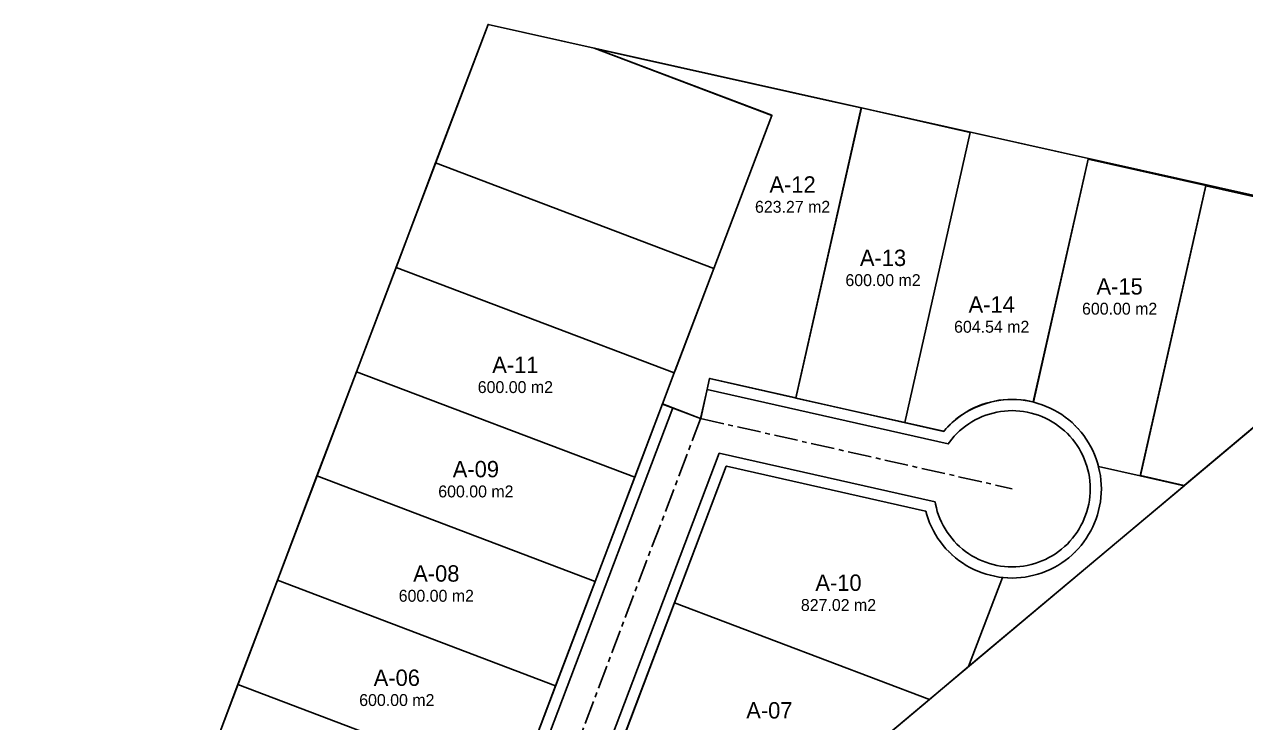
# Model space of a CAD drawing. Header units: metres. Extents: x 357879 to 358234, y 2285120 to 2285465.
# Drawn here: x 357879.3 to 358043.5, y 2285195.2 to 2285289.1 of the extents above; entities that cross this region are included whole.
import ezdxf
from ezdxf.enums import TextEntityAlignment as Align

# ---------------------------------------------------------------- set-up
doc = ezdxf.new("R2010")
doc.units = ezdxf.units.M
doc.linetypes.add('CENTER', pattern=[5.08, 3.175, -0.635, 0.635, -0.635])
for name, color, linetype in [('AREA-VERDE', 3, 'Continuous'), ('LOT-LOTES', 2, 'Continuous'), ('LOT-LOTES-IRREG', 30, 'Continuous'), ('LOT-TEXTO', 7, 'Continuous'), ('POLIGONO', 5, 'Continuous'), ('VIAL-ARROYO', 8, 'Continuous'), ('VIAL-BANQUETA', 9, 'Continuous'), ('VIAL-EJE', 1, 'Continuous')]:
    doc.layers.add(name, color=color, linetype=linetype)

msp = doc.modelspace()

# ---------------------------------------------------------------- linework, layer by layer
at = {"layer": 'AREA-VERDE'}
for points in [[(357941.62, 2285289.06), (357941.62, 2285289.07), (357941.62, 2285289.07), (357941.62, 2285289.07), (357941.62, 2285289.07), (357941.62, 2285289.07), (357941.62, 2285289.07), (357941.62, 2285289.07), (357941.62, 2285289.07), (357941.62, 2285289.07), (357941.62, 2285289.07), (357941.62, 2285289.07), (357941.63, 2285289.07), (357941.63, 2285289.07), (357941.63, 2285289.07), (357941.63, 2285289.07), (357955.89, 2285285.88), (357979.76, 2285276.84), (357971.96, 2285256.27), (357934.56, 2285270.44), (357941.62, 2285289.06)], [(357934.56, 2285270.44), (357971.96, 2285256.27), (357966.64, 2285242.24), (357929.24, 2285256.41), (357934.56, 2285270.44)], [(358006.22, 2285202.73), (358006.22, 2285202.73), (358006.22, 2285202.73), (358006.22, 2285202.73), (358006.22, 2285202.73), (358006.22, 2285202.73), (358006.22, 2285202.73), (358006.22, 2285202.73), (358006.22, 2285202.73), (358006.22, 2285202.73), (358006.22, 2285202.73), (358006.21, 2285202.73), (358006.21, 2285202.73), (358006.21, 2285202.73), (358006.21, 2285202.73), (358006.21, 2285202.73), (358006.21, 2285202.73), (358006.21, 2285202.73), (358006.21, 2285202.73), (358006.21, 2285202.73), (358006.21, 2285202.73), (358006.21, 2285202.73), (358006.21, 2285202.73), (358006.21, 2285202.74), (358006.21, 2285202.74), (358006.21, 2285202.74), (358006.21, 2285202.74), (358006.21, 2285202.74), (358006.21, 2285202.74), (358010.75, 2285214.71), (358010.75, 2285214.71), (358010.75, 2285214.71), (358010.75, 2285214.71), (358010.75, 2285214.71), (358010.75, 2285214.71), (358010.75, 2285214.71), (358010.75, 2285214.71), (358010.75, 2285214.71), (358010.75, 2285214.71), (358010.75, 2285214.71), (358010.75, 2285214.71), (358010.75, 2285214.71), (358010.75, 2285214.71), (358010.75, 2285214.71), (358010.75, 2285214.71), (358010.75, 2285214.71), (358010.75, 2285214.71), (358010.88, 2285214.7), (358010.88, 2285214.7), (358010.88, 2285214.7), (358010.88, 2285214.7), (358010.88, 2285214.7), (358010.88, 2285214.7), (358010.88, 2285214.7), (358010.88, 2285214.7), (358011.47, 2285214.65), (358011.47, 2285214.65), (358011.47, 2285214.65), (358011.47, 2285214.65), (358011.47, 2285214.65), (358011.47, 2285214.65), (358011.47, 2285214.65), (358011.47, 2285214.65), (358012.06, 2285214.64), (358012.06, 2285214.64), (358012.06, 2285214.64), (358012.06, 2285214.64), (358012.06, 2285214.64), (358012.06, 2285214.64), (358012.06, 2285214.64), (358012.06, 2285214.64), (358012.65, 2285214.65), (358012.65, 2285214.65), (358012.65, 2285214.65), (358012.65, 2285214.65), (358012.65, 2285214.65), (358012.65, 2285214.65), (358012.65, 2285214.65), (358012.65, 2285214.65), (358013.24, 2285214.7), (358013.24, 2285214.7), (358013.24, 2285214.7), (358013.24, 2285214.7), (358013.24, 2285214.7), (358013.24, 2285214.7), (358013.24, 2285214.7), (358013.24, 2285214.7), (358013.82, 2285214.77), (358013.82, 2285214.77), (358013.82, 2285214.77), (358013.82, 2285214.77), (358013.82, 2285214.77), (358013.82, 2285214.77), (358013.82, 2285214.77), (358013.82, 2285214.77), (358014.4, 2285214.87), (358014.4, 2285214.87), (358014.4, 2285214.87), (358014.4, 2285214.87), (358014.4, 2285214.87), (358014.4, 2285214.87), (358014.4, 2285214.87), (358014.4, 2285214.87), (358014.98, 2285215), (358014.98, 2285215), (358014.98, 2285215), (358014.98, 2285215), (358014.98, 2285215), (358014.98, 2285215), (358014.98, 2285215), (358014.98, 2285215), (358015.54, 2285215.15), (358015.54, 2285215.15), (358015.54, 2285215.15), (358015.54, 2285215.15), (358015.54, 2285215.15), (358015.54, 2285215.15), (358015.54, 2285215.15), (358015.54, 2285215.15), (358016.1, 2285215.34), (358016.1, 2285215.34), (358016.1, 2285215.34), (358016.1, 2285215.34), (358016.1, 2285215.34), (358016.1, 2285215.34), (358016.1, 2285215.34), (358016.1, 2285215.34), (358016.65, 2285215.55), (358016.65, 2285215.55), (358016.65, 2285215.55), (358016.65, 2285215.55), (358016.65, 2285215.55), (358016.65, 2285215.55), (358016.65, 2285215.55), (358016.65, 2285215.55), (358017.19, 2285215.79), (358017.19, 2285215.79), (358017.19, 2285215.79), (358017.19, 2285215.79), (358017.19, 2285215.79), (358017.19, 2285215.79), (358017.19, 2285215.79), (358017.19, 2285215.79), (358017.72, 2285216.05), (358017.72, 2285216.05), (358017.72, 2285216.05), (358017.72, 2285216.05), (358017.72, 2285216.05), (358017.72, 2285216.05), (358017.72, 2285216.05), (358017.72, 2285216.05), (358018.23, 2285216.34), (358018.23, 2285216.34), (358018.23, 2285216.34), (358018.23, 2285216.34), (358018.23, 2285216.34), (358018.23, 2285216.34), (358018.23, 2285216.34), (358018.23, 2285216.34), (358018.73, 2285216.66), (358018.73, 2285216.66), (358018.73, 2285216.66), (358018.73, 2285216.66), (358018.73, 2285216.66), (358018.73, 2285216.66), (358018.73, 2285216.66), (358018.73, 2285216.66), (358019.21, 2285217), (358019.21, 2285217), (358019.21, 2285217), (358019.21, 2285217), (358019.21, 2285217), (358019.21, 2285217), (358019.21, 2285217), (358019.21, 2285217), (358019.67, 2285217.36), (358019.67, 2285217.36), (358019.67, 2285217.36), (358019.67, 2285217.36), (358019.67, 2285217.36), (358019.67, 2285217.36), (358019.67, 2285217.36), (358019.67, 2285217.36), (358020.12, 2285217.75), (358020.12, 2285217.75), (358020.12, 2285217.75), (358020.12, 2285217.75), (358020.12, 2285217.75), (358020.12, 2285217.75), (358020.12, 2285217.75), (358020.12, 2285217.75), (358020.55, 2285218.15), (358020.55, 2285218.15), (358020.55, 2285218.15), (358020.55, 2285218.15), (358020.55, 2285218.15), (358020.55, 2285218.15), (358020.55, 2285218.15), (358020.55, 2285218.15), (358020.95, 2285218.58), (358020.95, 2285218.58), (358020.95, 2285218.58), (358020.95, 2285218.58), (358020.95, 2285218.58), (358020.95, 2285218.58), (358020.95, 2285218.58), (358020.95, 2285218.58), (358021.34, 2285219.02), (358021.34, 2285219.02), (358021.34, 2285219.02), (358021.34, 2285219.02), (358021.34, 2285219.02), (358021.34, 2285219.02), (358021.34, 2285219.02), (358021.34, 2285219.02), (358021.7, 2285219.49), (358021.7, 2285219.49), (358021.7, 2285219.49), (358021.7, 2285219.49), (358021.7, 2285219.49), (358021.7, 2285219.49), (358021.7, 2285219.49), (358021.7, 2285219.49), (358022.04, 2285219.97), (358022.04, 2285219.97), (358022.04, 2285219.97), (358022.04, 2285219.97), (358022.04, 2285219.97), (358022.04, 2285219.97), (358022.04, 2285219.97), (358022.04, 2285219.97), (358022.35, 2285220.47), (358022.35, 2285220.47), (358022.35, 2285220.47), (358022.35, 2285220.47), (358022.35, 2285220.47), (358022.35, 2285220.47), (358022.35, 2285220.47), (358022.35, 2285220.47), (358022.64, 2285220.98), (358022.64, 2285220.98), (358022.64, 2285220.98), (358022.64, 2285220.98), (358022.64, 2285220.98), (358022.64, 2285220.98), (358022.64, 2285220.98), (358022.64, 2285220.98), (358022.91, 2285221.51), (358022.91, 2285221.51), (358022.91, 2285221.51), (358022.91, 2285221.51), (358022.91, 2285221.51), (358022.91, 2285221.51), (358022.91, 2285221.51), (358022.91, 2285221.51), (358023.15, 2285222.04), (358023.15, 2285222.04), (358023.15, 2285222.04), (358023.15, 2285222.04), (358023.15, 2285222.04), (358023.15, 2285222.04), (358023.15, 2285222.04), (358023.15, 2285222.04), (358023.36, 2285222.59), (358023.36, 2285222.59), (358023.36, 2285222.59), (358023.36, 2285222.59), (358023.36, 2285222.59), (358023.36, 2285222.59), (358023.36, 2285222.59), (358023.36, 2285222.59), (358023.54, 2285223.15), (358023.54, 2285223.15), (358023.54, 2285223.15), (358023.54, 2285223.15), (358023.54, 2285223.15), (358023.54, 2285223.15), (358023.54, 2285223.15), (358023.54, 2285223.15), (358023.7, 2285223.72), (358023.7, 2285223.72), (358023.7, 2285223.72), (358023.7, 2285223.72), (358023.7, 2285223.72), (358023.7, 2285223.72), (358023.7, 2285223.72), (358023.7, 2285223.72), (358023.83, 2285224.3), (358023.83, 2285224.3), (358023.83, 2285224.3), (358023.83, 2285224.3), (358023.83, 2285224.3), (358023.83, 2285224.3), (358023.83, 2285224.3), (358023.83, 2285224.3), (358023.93, 2285224.88), (358023.93, 2285224.88), (358023.93, 2285224.88), (358023.93, 2285224.88), (358023.93, 2285224.88), (358023.93, 2285224.88), (358023.93, 2285224.88), (358023.93, 2285224.88), (358024, 2285225.46), (358024, 2285225.46), (358024, 2285225.46), (358024, 2285225.46), (358024, 2285225.46), (358024, 2285225.46), (358024, 2285225.46), (358024, 2285225.46), (358024.05, 2285226.05), (358024.05, 2285226.05), (358024.05, 2285226.05), (358024.05, 2285226.05), (358024.05, 2285226.05), (358024.05, 2285226.05), (358024.05, 2285226.05), (358024.05, 2285226.05), (358024.06, 2285226.64), (358024.06, 2285226.64), (358024.06, 2285226.64), (358024.06, 2285226.64), (358024.06, 2285226.64), (358024.06, 2285226.64), (358024.06, 2285226.64), (358024.06, 2285226.64), (358024.05, 2285227.23), (358024.05, 2285227.23), (358024.05, 2285227.23), (358024.05, 2285227.23), (358024.05, 2285227.23), (358024.05, 2285227.23), (358024.05, 2285227.23), (358024.05, 2285227.23), (358024, 2285227.81), (358024, 2285227.81), (358024, 2285227.81), (358024, 2285227.81), (358024, 2285227.81), (358024, 2285227.81), (358024, 2285227.81), (358024, 2285227.81), (358023.93, 2285228.4), (358023.93, 2285228.4), (358023.93, 2285228.4), (358023.93, 2285228.4), (358023.93, 2285228.4), (358023.93, 2285228.4), (358023.93, 2285228.4), (358023.93, 2285228.4), (358023.83, 2285228.98), (358023.83, 2285228.98), (358023.83, 2285228.98), (358023.83, 2285228.98), (358023.83, 2285228.98), (358023.83, 2285228.98), (358023.83, 2285228.98), (358023.83, 2285228.98), (358023.7, 2285229.55), (358023.7, 2285229.55), (358023.7, 2285229.55), (358023.7, 2285229.55), (358023.7, 2285229.55), (358023.7, 2285229.55), (358023.7, 2285229.55), (358023.7, 2285229.55), (358023.68, 2285229.65), (358023.68, 2285229.65), (358023.68, 2285229.65), (358023.68, 2285229.65), (358023.68, 2285229.65), (358023.68, 2285229.65), (358023.68, 2285229.65), (358023.68, 2285229.65), (358023.68, 2285229.65), (358023.68, 2285229.65), (358023.68, 2285229.65), (358023.68, 2285229.65), (358023.68, 2285229.65), (358023.68, 2285229.65), (358023.68, 2285229.65), (358023.68, 2285229.65), (358023.68, 2285229.65), (358023.68, 2285229.65), (358023.68, 2285229.65), (358023.68, 2285229.65), (358023.68, 2285229.65), (358023.68, 2285229.65), (358029.3, 2285228.39), (358035.2, 2285227.05), (358035.2, 2285227.05), (358035.2, 2285227.05), (358035.2, 2285227.05), (358035.2, 2285227.05), (358035.2, 2285227.05), (358035.2, 2285227.05), (358035.2, 2285227.05), (358035.2, 2285227.05), (358035.2, 2285227.05), (358035.2, 2285227.05), (358035.2, 2285227.05), (358035.2, 2285227.05), (358035.2, 2285227.05), (358035.2, 2285227.05), (358035.2, 2285227.05), (358035.2, 2285227.05), (358035.2, 2285227.05), (358035.2, 2285227.05), (358035.2, 2285227.05), (358035.2, 2285227.05), (358035.2, 2285227.05), (358035.2, 2285227.05), (358035.2, 2285227.05), (358006.22, 2285202.73), (358006.22, 2285202.73), (358006.22, 2285202.73)]]:
    msp.add_lwpolyline(points, close=True, dxfattribs=at)
msp.add_lwpolyline([(358059.23, 2285247.24), (358035.2, 2285227.07), (358029.32, 2285228.4), (358038.12, 2285267.38), (358061.26, 2285262.16)], dxfattribs=at)
at = {"layer": 'LOT-LOTES'}
for points in [[(358006.43, 2285274.55), (357997.62, 2285235.53), (357982.99, 2285238.84), (357991.8, 2285277.86), (358006.43, 2285274.55)], [(357929.24, 2285256.41), (357966.64, 2285242.24), (357965.05, 2285238.04), (357965.05, 2285238.04), (357961.33, 2285228.21), (357923.93, 2285242.38), (357929.24, 2285256.41)], [(357923.93, 2285242.38), (357961.33, 2285228.21), (357956.01, 2285214.18), (357918.61, 2285228.36), (357923.93, 2285242.38)], [(357918.61, 2285228.36), (357956.01, 2285214.18), (357955.34, 2285212.41), (357950.69, 2285200.15), (357913.29, 2285214.33), (357918.61, 2285228.36)], [(357913.29, 2285214.33), (357950.69, 2285200.15), (357945.38, 2285186.13), (357907.98, 2285200.3), (357913.29, 2285214.33)], [(357907.98, 2285200.3), (357945.38, 2285186.13), (357940.06, 2285172.1), (357902.66, 2285186.27), (357907.98, 2285200.3)]]:
    msp.add_lwpolyline(points, close=True, dxfattribs=at)
at = {"layer": 'LOT-LOTES-IRREG'}
for points in [[(357956.16, 2285285.8), (357987.05, 2285278.91), (357991.77, 2285277.84), (357982.98, 2285238.86), (357971.43, 2285241.47), (357971.43, 2285241.47), (357971.42, 2285241.47), (357971.42, 2285241.47), (357971.42, 2285241.47), (357971.42, 2285241.47), (357971.42, 2285241.47), (357971.41, 2285241.47), (357971.41, 2285241.46), (357971.41, 2285241.46), (357971.41, 2285241.46), (357971.41, 2285241.46), (357971.41, 2285241.46), (357971.41, 2285241.46), (357971.4, 2285241.46), (357971.4, 2285241.45), (357971.4, 2285241.45), (357971.4, 2285241.45), (357971.4, 2285241.45), (357971.4, 2285241.45), (357971.4, 2285241.45), (357971.4, 2285241.45), (357970.2, 2285236.1), (357970.2, 2285236.1), (357970.19, 2285236.1), (357970.19, 2285236.1), (357970.19, 2285236.1), (357970.19, 2285236.1), (357970.19, 2285236.1), (357970.19, 2285236.1), (357970.19, 2285236.1), (357970.19, 2285236.1), (357970.19, 2285236.1), (357970.19, 2285236.1), (357970.19, 2285236.1), (357970.19, 2285236.1), (357970.19, 2285236.1), (357970.19, 2285236.1), (357970.19, 2285236.1), (357970.19, 2285236.1), (357970.19, 2285236.1), (357970.19, 2285236.1), (357970.19, 2285236.1), (357970.19, 2285236.1), (357970.19, 2285236.1), (357970.19, 2285236.1), (357970.19, 2285236.1), (357970.19, 2285236.1), (357970.19, 2285236.1), (357970.19, 2285236.09), (357970.19, 2285236.09), (357970.19, 2285236.09), (357970.19, 2285236.09), (357970.19, 2285236.09), (357970.19, 2285236.09), (357970.19, 2285236.09), (357970.19, 2285236.09), (357970.19, 2285236.09), (357970.19, 2285236.09), (357970.19, 2285236.09), (357970.19, 2285236.09), (357970.19, 2285236.09), (357970.19, 2285236.09), (357970.19, 2285236.09), (357970.19, 2285236.09), (357970.19, 2285236.09), (357970.19, 2285236.09), (357970.19, 2285236.09), (357970.19, 2285236.09), (357970.19, 2285236.09), (357970.19, 2285236.09), (357970.19, 2285236.09), (357970.19, 2285236.09), (357970.19, 2285236.09), (357970.19, 2285236.09), (357970.19, 2285236.09), (357970.19, 2285236.09), (357970.19, 2285236.09), (357970.19, 2285236.09), (357970.19, 2285236.09), (357970.19, 2285236.09), (357970.19, 2285236.09), (357970.19, 2285236.09), (357970.19, 2285236.09), (357970.19, 2285236.09), (357970.19, 2285236.09), (357970.19, 2285236.09), (357970.19, 2285236.09), (357970.19, 2285236.09), (357970.19, 2285236.09), (357970.19, 2285236.09), (357970.19, 2285236.09), (357970.19, 2285236.09), (357970.19, 2285236.09), (357970.19, 2285236.09), (357970.19, 2285236.09), (357970.19, 2285236.09), (357970.19, 2285236.09), (357970.19, 2285236.09), (357970.19, 2285236.09), (357970.19, 2285236.09), (357970.19, 2285236.09), (357970.19, 2285236.09), (357970.19, 2285236.09), (357970.19, 2285236.09), (357970.19, 2285236.09), (357970.19, 2285236.09), (357970.19, 2285236.09), (357970.19, 2285236.09), (357970.19, 2285236.09), (357970.19, 2285236.09), (357970.19, 2285236.09), (357970.19, 2285236.09), (357970.19, 2285236.09), (357970.19, 2285236.09), (357970.19, 2285236.09), (357970.19, 2285236.09), (357970.19, 2285236.09), (357970.19, 2285236.09), (357970.19, 2285236.09), (357970.19, 2285236.09), (357970.19, 2285236.09), (357970.19, 2285236.09), (357970.19, 2285236.09), (357970.19, 2285236.09), (357970.19, 2285236.09), (357970.19, 2285236.09), (357970.19, 2285236.09), (357970.19, 2285236.09), (357970.19, 2285236.09), (357970.19, 2285236.09), (357970.19, 2285236.09), (357970.19, 2285236.09), (357970.19, 2285236.09), (357970.19, 2285236.09), (357970.19, 2285236.09), (357970.19, 2285236.09), (357970.18, 2285236.09), (357970.18, 2285236.09), (357970.18, 2285236.09), (357970.18, 2285236.09), (357970.18, 2285236.09), (357970.18, 2285236.09), (357970.18, 2285236.09), (357970.18, 2285236.09), (357970.18, 2285236.09), (357970.18, 2285236.09), (357970.18, 2285236.09), (357970.18, 2285236.09), (357970.18, 2285236.09), (357970.18, 2285236.09), (357970.18, 2285236.09), (357970.18, 2285236.09), (357970.18, 2285236.09), (357970.18, 2285236.09), (357970.18, 2285236.09), (357970.18, 2285236.09), (357970.18, 2285236.09), (357970.18, 2285236.09), (357970.18, 2285236.09), (357970.18, 2285236.09), (357970.18, 2285236.09), (357970.18, 2285236.09), (357970.18, 2285236.09), (357965.05, 2285238.03), (357965.05, 2285238.03), (357965.05, 2285238.03), (357965.05, 2285238.03), (357965.05, 2285238.03), (357965.05, 2285238.03), (357965.05, 2285238.03), (357965.05, 2285238.03), (357965.05, 2285238.04), (357965.05, 2285238.04), (357965.05, 2285238.04), (357965.05, 2285238.04), (357965.05, 2285238.04), (357965.05, 2285238.04), (357965.05, 2285238.04), (357965.05, 2285238.04), (357965.05, 2285238.04), (357965.05, 2285238.04), (357965.05, 2285238.04), (357965.05, 2285238.04), (357965.05, 2285238.04), (357965.05, 2285238.04), (357965.05, 2285238.04), (357966.64, 2285242.24), (357966.74, 2285242.5), (357966.74, 2285242.5), (357966.74, 2285242.5), (357966.74, 2285242.5), (357966.74, 2285242.5), (357966.74, 2285242.5), (357966.74, 2285242.5), (357966.74, 2285242.5), (357966.74, 2285242.5), (357966.74, 2285242.5), (357966.74, 2285242.5), (357966.74, 2285242.5), (357966.75, 2285242.5), (357966.75, 2285242.5), (357966.75, 2285242.5), (357966.75, 2285242.5), (357966.75, 2285242.5), (357966.75, 2285242.5), (357966.75, 2285242.5), (357966.75, 2285242.5), (357966.76, 2285242.5), (357966.76, 2285242.5), (357966.76, 2285242.51), (357966.76, 2285242.51), (357966.76, 2285242.51), (357966.76, 2285242.51), (357966.77, 2285242.51), (357966.77, 2285242.51), (357966.77, 2285242.51), (357966.77, 2285242.52), (357971.98, 2285256.26), (357979.77, 2285276.84), (357979.77, 2285276.84), (357979.77, 2285276.84), (357979.77, 2285276.84), (357979.77, 2285276.84), (357979.78, 2285276.84), (357979.78, 2285276.84), (357979.78, 2285276.84), (357979.78, 2285276.85), (357979.77, 2285276.85), (357979.77, 2285276.85), (357979.77, 2285276.85), (357979.77, 2285276.85), (357979.77, 2285276.85), (357979.77, 2285276.86), (357979.77, 2285276.86), (357979.77, 2285276.86), (357979.77, 2285276.86), (357979.76, 2285276.86), (357979.76, 2285276.86), (357979.76, 2285276.86), (357979.76, 2285276.86), (357979.76, 2285276.86), (357956.16, 2285285.8)], [(358038.11, 2285267.4), (358029.3, 2285228.39), (358023.67, 2285229.65), (358023.54, 2285230.12), (358023.54, 2285230.12), (358023.54, 2285230.12), (358023.54, 2285230.12), (358023.54, 2285230.12), (358023.54, 2285230.12), (358023.54, 2285230.12), (358023.54, 2285230.12), (358023.36, 2285230.68), (358023.36, 2285230.68), (358023.36, 2285230.68), (358023.36, 2285230.68), (358023.36, 2285230.68), (358023.36, 2285230.68), (358023.36, 2285230.68), (358023.36, 2285230.68), (358023.15, 2285231.23), (358023.15, 2285231.23), (358023.15, 2285231.23), (358023.15, 2285231.23), (358023.15, 2285231.23), (358023.15, 2285231.23), (358023.15, 2285231.23), (358023.15, 2285231.23), (358022.91, 2285231.77), (358022.91, 2285231.77), (358022.91, 2285231.77), (358022.91, 2285231.77), (358022.91, 2285231.77), (358022.91, 2285231.77), (358022.91, 2285231.77), (358022.91, 2285231.77), (358022.64, 2285232.29), (358022.64, 2285232.29), (358022.64, 2285232.29), (358022.64, 2285232.29), (358022.64, 2285232.29), (358022.64, 2285232.29), (358022.64, 2285232.29), (358022.64, 2285232.29), (358022.35, 2285232.81), (358022.35, 2285232.81), (358022.35, 2285232.81), (358022.35, 2285232.81), (358022.35, 2285232.81), (358022.35, 2285232.81), (358022.35, 2285232.81), (358022.35, 2285232.81), (358022.04, 2285233.3), (358022.04, 2285233.3), (358022.04, 2285233.3), (358022.04, 2285233.3), (358022.04, 2285233.3), (358022.04, 2285233.3), (358022.04, 2285233.3), (358022.04, 2285233.3), (358021.7, 2285233.79), (358021.7, 2285233.79), (358021.7, 2285233.79), (358021.7, 2285233.79), (358021.7, 2285233.79), (358021.7, 2285233.79), (358021.7, 2285233.79), (358021.7, 2285233.79), (358021.34, 2285234.25), (358021.34, 2285234.25), (358021.34, 2285234.25), (358021.34, 2285234.25), (358021.34, 2285234.25), (358021.34, 2285234.25), (358021.34, 2285234.25), (358021.34, 2285234.25), (358020.95, 2285234.7), (358020.95, 2285234.7), (358020.95, 2285234.7), (358020.95, 2285234.7), (358020.95, 2285234.7), (358020.95, 2285234.7), (358020.95, 2285234.7), (358020.95, 2285234.7), (358020.55, 2285235.12), (358020.55, 2285235.12), (358020.55, 2285235.12), (358020.55, 2285235.12), (358020.55, 2285235.12), (358020.55, 2285235.12), (358020.55, 2285235.12), (358020.55, 2285235.12), (358020.12, 2285235.53), (358020.12, 2285235.53), (358020.12, 2285235.53), (358020.12, 2285235.53), (358020.12, 2285235.53), (358020.12, 2285235.53), (358020.12, 2285235.53), (358020.12, 2285235.53), (358019.67, 2285235.91), (358019.67, 2285235.91), (358019.67, 2285235.91), (358019.67, 2285235.91), (358019.67, 2285235.91), (358019.67, 2285235.91), (358019.67, 2285235.91), (358019.67, 2285235.91), (358019.21, 2285236.28), (358019.21, 2285236.28), (358019.21, 2285236.28), (358019.21, 2285236.28), (358019.21, 2285236.28), (358019.21, 2285236.28), (358019.21, 2285236.28), (358019.21, 2285236.28), (358018.73, 2285236.61), (358018.73, 2285236.61), (358018.73, 2285236.61), (358018.73, 2285236.61), (358018.73, 2285236.61), (358018.73, 2285236.61), (358018.73, 2285236.61), (358018.73, 2285236.61), (358018.23, 2285236.93), (358018.23, 2285236.93), (358018.23, 2285236.93), (358018.23, 2285236.93), (358018.23, 2285236.93), (358018.23, 2285236.93), (358018.23, 2285236.93), (358018.23, 2285236.93), (358017.72, 2285237.22), (358017.72, 2285237.22), (358017.72, 2285237.22), (358017.72, 2285237.22), (358017.72, 2285237.22), (358017.72, 2285237.22), (358017.72, 2285237.22), (358017.72, 2285237.22), (358017.19, 2285237.49), (358017.19, 2285237.49), (358017.19, 2285237.49), (358017.19, 2285237.49), (358017.19, 2285237.49), (358017.19, 2285237.49), (358017.19, 2285237.49), (358017.19, 2285237.49), (358016.65, 2285237.72), (358016.65, 2285237.72), (358016.65, 2285237.72), (358016.65, 2285237.72), (358016.65, 2285237.72), (358016.65, 2285237.72), (358016.65, 2285237.72), (358016.65, 2285237.72), (358016.1, 2285237.94), (358016.1, 2285237.94), (358016.1, 2285237.94), (358016.1, 2285237.94), (358016.1, 2285237.94), (358016.1, 2285237.94), (358016.1, 2285237.94), (358016.1, 2285237.94), (358015.54, 2285238.12), (358015.54, 2285238.12), (358015.54, 2285238.12), (358015.54, 2285238.12), (358015.54, 2285238.12), (358015.54, 2285238.12), (358015.54, 2285238.12), (358015.54, 2285238.12), (358014.98, 2285238.28), (358014.98, 2285238.28), (358014.98, 2285238.28), (358014.98, 2285238.28), (358014.98, 2285238.28), (358014.98, 2285238.28), (358014.98, 2285238.28), (358014.98, 2285238.28), (358014.93, 2285238.29), (358022.3, 2285270.97), (358038.11, 2285267.4)], [(357973.64, 2285229.66), (357973.64, 2285229.66), (357973.64, 2285229.66), (357973.64, 2285229.66), (357973.64, 2285229.66), (357973.64, 2285229.66), (357973.64, 2285229.66), (357973.64, 2285229.66), (357973.64, 2285229.66), (357973.64, 2285229.66), (357973.64, 2285229.66), (357973.64, 2285229.66), (357973.64, 2285229.67), (357973.64, 2285229.67), (357973.64, 2285229.67), (357973.64, 2285229.67), (357973.64, 2285229.67), (357973.64, 2285229.67), (357973.64, 2285229.67), (357973.64, 2285229.67), (357973.65, 2285229.67), (357973.65, 2285229.67), (357973.65, 2285229.67), (357973.65, 2285229.67), (357973.65, 2285229.67), (357973.65, 2285229.67), (357973.65, 2285229.67), (357973.65, 2285229.67), (357973.65, 2285229.67), (357973.65, 2285229.67), (357973.65, 2285229.67), (357973.65, 2285229.67), (357973.65, 2285229.67), (357973.65, 2285229.67), (357973.65, 2285229.67), (357973.65, 2285229.67), (357973.65, 2285229.67), (358000.44, 2285223.62), (358000.44, 2285223.62), (358000.44, 2285223.62), (358000.44, 2285223.62), (358000.44, 2285223.62), (358000.44, 2285223.62), (358000.44, 2285223.62), (358000.44, 2285223.62), (358000.44, 2285223.62), (358000.45, 2285223.62), (358000.45, 2285223.62), (358000.45, 2285223.62), (358000.45, 2285223.62), (358000.45, 2285223.62), (358000.45, 2285223.62), (358000.45, 2285223.62), (358000.45, 2285223.62), (358000.45, 2285223.62), (358000.45, 2285223.62), (358000.45, 2285223.62), (358000.45, 2285223.62), (358000.45, 2285223.62), (358000.45, 2285223.62), (358000.45, 2285223.62), (358000.45, 2285223.62), (358000.45, 2285223.61), (358000.45, 2285223.61), (358000.45, 2285223.61), (358000.45, 2285223.61), (358000.45, 2285223.61), (358000.45, 2285223.61), (358000.58, 2285223.15), (358000.58, 2285223.15), (358000.58, 2285223.15), (358000.58, 2285223.15), (358000.58, 2285223.15), (358000.58, 2285223.15), (358000.58, 2285223.15), (358000.58, 2285223.15), (358000.76, 2285222.59), (358000.76, 2285222.59), (358000.76, 2285222.59), (358000.76, 2285222.59), (358000.76, 2285222.59), (358000.76, 2285222.59), (358000.76, 2285222.59), (358000.76, 2285222.59), (358000.97, 2285222.04), (358000.97, 2285222.04), (358000.97, 2285222.04), (358000.97, 2285222.04), (358000.97, 2285222.04), (358000.97, 2285222.04), (358000.97, 2285222.04), (358000.97, 2285222.04), (358001.21, 2285221.51), (358001.21, 2285221.51), (358001.21, 2285221.51), (358001.21, 2285221.51), (358001.21, 2285221.51), (358001.21, 2285221.51), (358001.21, 2285221.51), (358001.21, 2285221.51), (358001.48, 2285220.98), (358001.48, 2285220.98), (358001.48, 2285220.98), (358001.48, 2285220.98), (358001.48, 2285220.98), (358001.48, 2285220.98), (358001.48, 2285220.98), (358001.48, 2285220.98), (358001.77, 2285220.47), (358001.77, 2285220.47), (358001.77, 2285220.47), (358001.77, 2285220.47), (358001.77, 2285220.47), (358001.77, 2285220.47), (358001.77, 2285220.47), (358001.77, 2285220.47), (358002.08, 2285219.97), (358002.08, 2285219.97), (358002.08, 2285219.97), (358002.08, 2285219.97), (358002.08, 2285219.97), (358002.08, 2285219.97), (358002.08, 2285219.97), (358002.08, 2285219.97), (358002.42, 2285219.49), (358002.42, 2285219.49), (358002.42, 2285219.49), (358002.42, 2285219.49), (358002.42, 2285219.49), (358002.42, 2285219.49), (358002.42, 2285219.49), (358002.42, 2285219.49), (358002.78, 2285219.02), (358002.78, 2285219.02), (358002.78, 2285219.02), (358002.78, 2285219.02), (358002.78, 2285219.02), (358002.78, 2285219.02), (358002.78, 2285219.02), (358002.78, 2285219.02), (358003.17, 2285218.58), (358003.17, 2285218.58), (358003.17, 2285218.58), (358003.17, 2285218.58), (358003.17, 2285218.58), (358003.17, 2285218.58), (358003.17, 2285218.58), (358003.17, 2285218.58), (358003.58, 2285218.15), (358003.58, 2285218.15), (358003.58, 2285218.15), (358003.58, 2285218.15), (358003.58, 2285218.15), (358003.58, 2285218.15), (358003.58, 2285218.15), (358003.58, 2285218.15), (358004, 2285217.75), (358004, 2285217.75), (358004, 2285217.75), (358004, 2285217.75), (358004, 2285217.75), (358004, 2285217.75), (358004, 2285217.75), (358004, 2285217.75), (358004.45, 2285217.36), (358004.45, 2285217.36), (358004.45, 2285217.36), (358004.45, 2285217.36), (358004.45, 2285217.36), (358004.45, 2285217.36), (358004.45, 2285217.36), (358004.45, 2285217.36), (358004.91, 2285217), (358004.91, 2285217), (358004.91, 2285217), (358004.91, 2285217), (358004.91, 2285217), (358004.91, 2285217), (358004.91, 2285217), (358004.91, 2285217), (358005.39, 2285216.66), (358005.39, 2285216.66), (358005.39, 2285216.66), (358005.39, 2285216.66), (358005.39, 2285216.66), (358005.39, 2285216.66), (358005.39, 2285216.66), (358005.39, 2285216.66), (358005.89, 2285216.34), (358005.89, 2285216.34), (358005.89, 2285216.34), (358005.89, 2285216.34), (358005.89, 2285216.34), (358005.89, 2285216.34), (358005.89, 2285216.34), (358005.89, 2285216.34), (358006.4, 2285216.05), (358006.4, 2285216.05), (358006.4, 2285216.05), (358006.4, 2285216.05), (358006.4, 2285216.05), (358006.4, 2285216.05), (358006.4, 2285216.05), (358006.4, 2285216.05), (358006.93, 2285215.79), (358006.93, 2285215.79), (358006.93, 2285215.79), (358006.93, 2285215.79), (358006.93, 2285215.79), (358006.93, 2285215.79), (358006.93, 2285215.79), (358006.93, 2285215.79), (358007.47, 2285215.55), (358007.47, 2285215.55), (358007.47, 2285215.55), (358007.47, 2285215.55), (358007.47, 2285215.55), (358007.47, 2285215.55), (358007.47, 2285215.55), (358007.47, 2285215.55), (358008.02, 2285215.34), (358008.02, 2285215.34), (358008.02, 2285215.34), (358008.02, 2285215.34), (358008.02, 2285215.34), (358008.02, 2285215.34), (358008.02, 2285215.34), (358008.02, 2285215.34), (358008.58, 2285215.15), (358008.58, 2285215.15), (358008.58, 2285215.15), (358008.58, 2285215.15), (358008.58, 2285215.15), (358008.58, 2285215.15), (358008.58, 2285215.15), (358008.58, 2285215.15), (358009.15, 2285215), (358009.15, 2285215), (358009.15, 2285215), (358009.15, 2285215), (358009.15, 2285215), (358009.15, 2285215), (358009.15, 2285215), (358009.15, 2285215), (358009.72, 2285214.87), (358009.72, 2285214.87), (358009.72, 2285214.87), (358009.72, 2285214.87), (358009.72, 2285214.87), (358009.72, 2285214.87), (358009.72, 2285214.87), (358009.72, 2285214.87), (358010.3, 2285214.77), (358010.3, 2285214.77), (358010.3, 2285214.77), (358010.3, 2285214.77), (358010.3, 2285214.77), (358010.3, 2285214.77), (358010.3, 2285214.77), (358010.3, 2285214.77), (358010.75, 2285214.71), (358006.21, 2285202.72), (358000.97, 2285198.32), (357966.69, 2285211.32), (357973.64, 2285229.66), (357973.64, 2285229.66)], [(357984.13, 2285184.2), (357959.89, 2285193.38), (357966.69, 2285211.32), (358000.97, 2285198.32), (357984.13, 2285184.2)]]:
    msp.add_lwpolyline(points, close=True, dxfattribs=at)
msp.add_lwpolyline([(358061.21, 2285262.19), (358038.11, 2285267.4), (358022.3, 2285270.97), (358022.3, 2285270.97), (358022.3, 2285270.97), (358022.3, 2285270.97), (358022.3, 2285270.97), (358022.29, 2285270.97), (358022.29, 2285270.97), (358022.29, 2285270.97), (358022.29, 2285270.97), (358022.29, 2285270.97), (358022.29, 2285270.96), (358022.28, 2285270.96), (358022.28, 2285270.96), (358022.28, 2285270.96), (358022.28, 2285270.96), (358022.28, 2285270.96), (358022.28, 2285270.95), (358014.91, 2285238.31), (358014.41, 2285238.43), (358014.41, 2285238.43), (358014.41, 2285238.43), (358014.41, 2285238.43), (358014.41, 2285238.43), (358014.41, 2285238.43), (358014.41, 2285238.43), (358014.41, 2285238.43), (358014.41, 2285238.43), (358014.41, 2285238.43), (358014.41, 2285238.43), (358014.41, 2285238.43), (358014.41, 2285238.43), (358014.41, 2285238.43), (358014.41, 2285238.43), (358014.41, 2285238.43), (358013.83, 2285238.53), (358013.83, 2285238.53), (358013.83, 2285238.53), (358013.83, 2285238.53), (358013.83, 2285238.53), (358013.82, 2285238.53), (358013.82, 2285238.53), (358013.82, 2285238.53), (358013.82, 2285238.53), (358013.82, 2285238.53), (358013.82, 2285238.53), (358013.82, 2285238.53), (358013.82, 2285238.53), (358013.82, 2285238.53), (358013.82, 2285238.53), (358013.82, 2285238.53), (358013.24, 2285238.6), (358013.24, 2285238.6), (358013.24, 2285238.6), (358013.24, 2285238.6), (358013.24, 2285238.6), (358013.24, 2285238.6), (358013.24, 2285238.6), (358013.24, 2285238.6), (358013.24, 2285238.6), (358013.24, 2285238.6), (358013.24, 2285238.6), (358013.24, 2285238.6), (358013.24, 2285238.6), (358013.24, 2285238.6), (358013.24, 2285238.6), (358013.24, 2285238.6), (358012.65, 2285238.64), (358012.65, 2285238.64), (358012.65, 2285238.64), (358012.65, 2285238.64), (358012.65, 2285238.64), (358012.65, 2285238.64), (358012.65, 2285238.64), (358012.65, 2285238.64), (358012.65, 2285238.64), (358012.65, 2285238.64), (358012.65, 2285238.64), (358012.65, 2285238.64), (358012.65, 2285238.64), (358012.65, 2285238.64), (358012.65, 2285238.64), (358012.65, 2285238.64), (358012.06, 2285238.66), (358012.06, 2285238.66), (358012.06, 2285238.66), (358012.06, 2285238.66), (358012.06, 2285238.66), (358012.06, 2285238.66), (358012.06, 2285238.66), (358012.06, 2285238.66), (358012.06, 2285238.66), (358012.06, 2285238.66), (358012.06, 2285238.66), (358012.06, 2285238.66), (358012.06, 2285238.66), (358012.06, 2285238.66), (358012.06, 2285238.66), (358012.06, 2285238.66), (358011.47, 2285238.64), (358011.47, 2285238.64), (358011.47, 2285238.64), (358011.47, 2285238.64), (358011.47, 2285238.64), (358011.47, 2285238.64), (358011.47, 2285238.64), (358011.47, 2285238.64), (358011.47, 2285238.64), (358011.47, 2285238.64), (358011.47, 2285238.64), (358011.47, 2285238.64), (358011.47, 2285238.64), (358011.47, 2285238.64), (358011.47, 2285238.64), (358011.47, 2285238.64), (358010.88, 2285238.6), (358010.88, 2285238.6), (358010.88, 2285238.6), (358010.88, 2285238.6), (358010.88, 2285238.6), (358010.88, 2285238.6), (358010.88, 2285238.6), (358010.88, 2285238.6), (358010.88, 2285238.6), (358010.88, 2285238.6), (358010.88, 2285238.6), (358010.88, 2285238.6), (358010.88, 2285238.6), (358010.88, 2285238.6), (358010.88, 2285238.6), (358010.88, 2285238.6), (358010.3, 2285238.53), (358010.3, 2285238.53), (358010.3, 2285238.53), (358010.3, 2285238.53), (358010.3, 2285238.53), (358010.3, 2285238.53), (358010.3, 2285238.53), (358010.3, 2285238.53), (358010.3, 2285238.53), (358010.3, 2285238.53), (358010.3, 2285238.53), (358010.3, 2285238.53), (358010.3, 2285238.53), (358010.3, 2285238.53), (358010.3, 2285238.53), (358010.3, 2285238.53), (358009.72, 2285238.43), (358009.72, 2285238.43), (358009.72, 2285238.43), (358009.72, 2285238.43), (358009.72, 2285238.43), (358009.72, 2285238.43), (358009.72, 2285238.43), (358009.72, 2285238.43), (358009.72, 2285238.43), (358009.72, 2285238.43), (358009.72, 2285238.43), (358009.72, 2285238.43), (358009.72, 2285238.43), (358009.72, 2285238.43), (358009.72, 2285238.43), (358009.72, 2285238.43), (358009.14, 2285238.3), (358009.14, 2285238.3), (358009.14, 2285238.3), (358009.14, 2285238.3), (358009.14, 2285238.3), (358009.14, 2285238.3), (358009.14, 2285238.3), (358009.14, 2285238.3), (358009.14, 2285238.3), (358009.14, 2285238.3), (358009.14, 2285238.3), (358009.14, 2285238.3), (358009.14, 2285238.3), (358009.14, 2285238.3), (358009.14, 2285238.3), (358009.14, 2285238.3), (358008.57, 2285238.14), (358008.57, 2285238.14), (358008.57, 2285238.14), (358008.57, 2285238.14), (358008.57, 2285238.14), (358008.57, 2285238.14), (358008.57, 2285238.14), (358008.57, 2285238.14), (358008.57, 2285238.14), (358008.57, 2285238.14), (358008.57, 2285238.14), (358008.57, 2285238.14), (358008.57, 2285238.14), (358008.57, 2285238.14), (358008.57, 2285238.14), (358008.57, 2285238.14), (358008.01, 2285237.95), (358008.01, 2285237.95), (358008.01, 2285237.95), (358008.01, 2285237.95), (358008.01, 2285237.95), (358008.01, 2285237.95), (358008.01, 2285237.95), (358008.01, 2285237.95), (358008.01, 2285237.95), (358008.01, 2285237.95), (358008.01, 2285237.95), (358008.01, 2285237.95), (358008.01, 2285237.95), (358008.01, 2285237.95), (358008.01, 2285237.95), (358008.01, 2285237.95), (358007.46, 2285237.74), (358007.46, 2285237.74), (358007.46, 2285237.74), (358007.46, 2285237.74), (358007.46, 2285237.74), (358007.46, 2285237.74), (358007.46, 2285237.74), (358007.46, 2285237.74), (358007.46, 2285237.74), (358007.46, 2285237.74), (358007.46, 2285237.74), (358007.46, 2285237.74), (358007.46, 2285237.74), (358007.46, 2285237.74), (358007.46, 2285237.74), (358007.46, 2285237.74), (358006.92, 2285237.5), (358006.92, 2285237.5), (358006.92, 2285237.5), (358006.92, 2285237.5), (358006.92, 2285237.5), (358006.92, 2285237.5), (358006.92, 2285237.5), (358006.92, 2285237.5), (358006.92, 2285237.5), (358006.92, 2285237.5), (358006.92, 2285237.5), (358006.92, 2285237.5), (358006.92, 2285237.5), (358006.92, 2285237.5), (358006.92, 2285237.5), (358006.92, 2285237.5), (358006.4, 2285237.24), (358006.4, 2285237.24), (358006.4, 2285237.24), (358006.4, 2285237.24), (358006.4, 2285237.24), (358006.4, 2285237.24), (358006.4, 2285237.24), (358006.39, 2285237.24), (358006.39, 2285237.24), (358006.39, 2285237.24), (358006.39, 2285237.24), (358006.39, 2285237.24), (358006.39, 2285237.24), (358006.39, 2285237.24), (358006.39, 2285237.24), (358006.39, 2285237.24), (358005.88, 2285236.95), (358005.88, 2285236.95), (358005.88, 2285236.95), (358005.88, 2285236.95), (358005.88, 2285236.95), (358005.88, 2285236.95), (358005.88, 2285236.95), (358005.88, 2285236.95), (358005.88, 2285236.95), (358005.88, 2285236.95), (358005.88, 2285236.95), (358005.88, 2285236.95), (358005.88, 2285236.95), (358005.88, 2285236.95), (358005.88, 2285236.95), (358005.88, 2285236.95), (358005.38, 2285236.63), (358005.38, 2285236.63), (358005.38, 2285236.63), (358005.38, 2285236.63), (358005.38, 2285236.63), (358005.38, 2285236.63), (358005.38, 2285236.63), (358005.38, 2285236.63), (358005.38, 2285236.63), (358005.38, 2285236.63), (358005.38, 2285236.63), (358005.38, 2285236.63), (358005.38, 2285236.63), (358005.38, 2285236.63), (358005.38, 2285236.63), (358005.38, 2285236.63), (358004.9, 2285236.29), (358004.9, 2285236.29), (358004.9, 2285236.29), (358004.9, 2285236.29), (358004.9, 2285236.29), (358004.9, 2285236.29), (358004.9, 2285236.29), (358004.9, 2285236.29), (358004.9, 2285236.29), (358004.9, 2285236.29), (358004.9, 2285236.29), (358004.9, 2285236.29), (358004.9, 2285236.29), (358004.9, 2285236.29), (358004.9, 2285236.29), (358004.9, 2285236.29), (358004.44, 2285235.93), (358004.44, 2285235.93), (358004.44, 2285235.93), (358004.44, 2285235.93), (358004.44, 2285235.93), (358004.44, 2285235.93), (358004.44, 2285235.93), (358004.44, 2285235.93), (358004.44, 2285235.93), (358004.44, 2285235.93), (358004.44, 2285235.93), (358004.44, 2285235.93), (358004.44, 2285235.93), (358004.44, 2285235.93), (358004.44, 2285235.93), (358004.44, 2285235.93), (358003.99, 2285235.54), (358003.99, 2285235.54), (358003.99, 2285235.54), (358003.99, 2285235.54), (358003.99, 2285235.54), (358003.99, 2285235.54), (358003.99, 2285235.54), (358003.99, 2285235.54), (358003.99, 2285235.54), (358003.99, 2285235.54), (358003.99, 2285235.54), (358003.99, 2285235.54), (358003.99, 2285235.54), (358003.99, 2285235.54), (358003.99, 2285235.54), (358003.99, 2285235.54), (358003.56, 2285235.14), (358003.56, 2285235.14), (358003.56, 2285235.14), (358003.56, 2285235.14), (358003.56, 2285235.14), (358003.56, 2285235.14), (358003.56, 2285235.14), (358003.56, 2285235.14), (358003.56, 2285235.14), (358003.56, 2285235.14), (358003.56, 2285235.14), (358003.56, 2285235.14), (358003.56, 2285235.14), (358003.56, 2285235.14), (358003.56, 2285235.14), (358003.56, 2285235.14), (358003.16, 2285234.71), (358003.16, 2285234.71), (358003.16, 2285234.71), (358003.16, 2285234.71), (358003.16, 2285234.71), (358003.16, 2285234.71), (358003.15, 2285234.71), (358003.15, 2285234.71), (358003.15, 2285234.71), (358003.15, 2285234.71), (358003.15, 2285234.71), (358003.15, 2285234.71), (358003.15, 2285234.71), (358003.15, 2285234.71), (358003.15, 2285234.71), (358003.15, 2285234.71), (358002.86, 2285234.37), (357997.65, 2285235.55), (358006.44, 2285274.53), (358006.44, 2285274.53), (358006.44, 2285274.53), (358006.44, 2285274.53), (358006.44, 2285274.54), (358006.44, 2285274.54), (358006.44, 2285274.54), (358006.44, 2285274.54), (358006.44, 2285274.54), (358006.44, 2285274.55), (358006.44, 2285274.55), (358006.44, 2285274.55), (358006.44, 2285274.55), (358006.43, 2285274.55), (358006.43, 2285274.55), (358006.43, 2285274.55), (358006.43, 2285274.55), (357991.8, 2285277.86), (357991.4, 2285277.94), (357991.4, 2285277.94), (357991.4, 2285277.95), (357991.4, 2285277.95), (357991.4, 2285277.95), (357991.4, 2285277.95), (357991.4, 2285277.95), (357991.4, 2285277.95), (357991.4, 2285277.95), (357991.4, 2285277.95), (357991.39, 2285277.95), (357991.39, 2285277.95), (357991.39, 2285277.95), (357991.39, 2285277.95), (357991.39, 2285277.95), (357991.39, 2285277.95), (357991.39, 2285277.95), (357991.39, 2285277.95), (357991.39, 2285277.95), (357991.39, 2285277.95), (357991.4, 2285277.95), (357991.4, 2285277.95), (357991.4, 2285277.95), (357991.4, 2285277.95), (357991.4, 2285277.95), (357991.4, 2285277.95), (357991.4, 2285277.95), (357991.4, 2285277.95), (357991.4, 2285277.95), (357991.4, 2285277.95), (357991.4, 2285277.95), (357991.4, 2285277.95), (357991.4, 2285277.95), (357991.4, 2285277.95), (357991.4, 2285277.95), (358060.31, 2285262.57)], dxfattribs=at)
at = {"layer": 'POLIGONO'}
msp.add_lwpolyline([(357879.27, 2285124.57), (357941.62, 2285289.07), (358060.31, 2285262.57), (358062.26, 2285261.77), (358063.93, 2285260.34), (358065.12, 2285258.56), (358065.64, 2285256.29), (358065.51, 2285254.15), (358063.95, 2285251.17), (357910.51, 2285122.42), (357905.46, 2285119.92), (357901.33, 2285119.68), (357879.27, 2285124.57)], close=True, dxfattribs=at)
at = {"layer": 'VIAL-ARROYO'}
msp.add_lwpolyline([(357936.78, 2285159.19), (357966.45, 2285237.5), (357970.19, 2285236.09), (357971.07, 2285239.99), (358003.47, 2285232.68), (358003.63, 2285232.89), (358003.94, 2285233.3), (358004.28, 2285233.69), (358004.64, 2285234.06), (358005.01, 2285234.42), (358005.4, 2285234.75), (358005.81, 2285235.07), (358006.23, 2285235.37), (358006.66, 2285235.64), (358007.11, 2285235.9), (358007.57, 2285236.13), (358008.04, 2285236.34), (358008.52, 2285236.52), (358009.01, 2285236.69), (358009.51, 2285236.82), (358010.01, 2285236.94), (358010.52, 2285237.02), (358011.03, 2285237.09), (358011.55, 2285237.12), (358012.06, 2285237.14), (358012.58, 2285237.12), (358013.09, 2285237.09), (358013.6, 2285237.02), (358014.11, 2285236.94), (358014.61, 2285236.82), (358015.11, 2285236.69), (358015.6, 2285236.52), (358016.08, 2285236.34), (358016.55, 2285236.13), (358017.01, 2285235.9), (358017.46, 2285235.64), (358017.89, 2285235.37), (358018.32, 2285235.07), (358018.72, 2285234.75), (358019.11, 2285234.42), (358019.49, 2285234.06), (358019.84, 2285233.69), (358020.18, 2285233.3), (358020.49, 2285232.89), (358020.79, 2285232.47), (358021.07, 2285232.04), (358021.32, 2285231.59), (358021.55, 2285231.13), (358021.76, 2285230.66), (358021.95, 2285230.17), (358022.11, 2285229.69), (358022.25, 2285229.19), (358022.36, 2285228.69), (358022.45, 2285228.18), (358022.51, 2285227.67), (358022.55, 2285227.15), (358022.56, 2285226.64), (358022.55, 2285226.12), (358022.51, 2285225.61), (358022.45, 2285225.1), (358022.36, 2285224.59), (358022.25, 2285224.09), (358022.11, 2285223.59), (358021.95, 2285223.1), (358021.76, 2285222.62), (358021.55, 2285222.15), (358021.32, 2285221.69), (358021.07, 2285221.24), (358020.79, 2285220.8), (358020.49, 2285220.38), (358020.18, 2285219.98), (358019.84, 2285219.59), (358019.49, 2285219.21), (358019.11, 2285218.86), (358018.72, 2285218.52), (358018.32, 2285218.2), (358017.89, 2285217.91), (358017.46, 2285217.63), (358017.01, 2285217.38), (358016.55, 2285217.15), (358016.08, 2285216.94), (358015.6, 2285216.75), (358015.11, 2285216.59), (358014.61, 2285216.45), (358014.11, 2285216.34), (358013.6, 2285216.25), (358013.09, 2285216.19), (358012.58, 2285216.15), (358012.06, 2285216.14), (358011.55, 2285216.15), (358011.03, 2285216.19), (358010.52, 2285216.25), (358010.01, 2285216.34), (358009.51, 2285216.45), (358009.01, 2285216.59), (358008.52, 2285216.75), (358008.04, 2285216.94), (358007.57, 2285217.15), (358007.11, 2285217.38), (358006.66, 2285217.63), (358006.23, 2285217.91), (358005.81, 2285218.2), (358005.4, 2285218.52), (358005.01, 2285218.86), (358004.64, 2285219.21), (358004.28, 2285219.59), (358003.94, 2285219.98), (358003.63, 2285220.38), (358003.33, 2285220.8), (358003.05, 2285221.24), (358002.8, 2285221.69), (358002.57, 2285222.15), (358002.36, 2285222.62), (358002.17, 2285223.1), (358002.01, 2285223.59), (358001.88, 2285224.09), (358001.76, 2285224.59), (358001.71, 2285224.87), (357972.7, 2285231.42), (357943.72, 2285154.95)], dxfattribs=at)
at = {"layer": 'VIAL-BANQUETA'}
msp.add_lwpolyline([(357935.48, 2285159.99), (357965.05, 2285238.04), (357965.05, 2285238.04), (357965.05, 2285238.04), (357970.18, 2285236.09), (357970.18, 2285236.09), (357970.18, 2285236.09), (357970.18, 2285236.09), (357970.19, 2285236.09), (357970.19, 2285236.09), (357970.19, 2285236.09), (357970.19, 2285236.09), (357970.19, 2285236.09), (357970.19, 2285236.09), (357970.19, 2285236.09), (357970.19, 2285236.09), (357970.19, 2285236.09), (357970.19, 2285236.09), (357970.19, 2285236.09), (357970.19, 2285236.1), (357970.19, 2285236.1), (357970.2, 2285236.1), (357971.4, 2285241.45), (357971.4, 2285241.45), (357971.4, 2285241.45), (358002.87, 2285234.35), (358002.87, 2285234.35), (358002.87, 2285234.35), (358002.87, 2285234.35), (358002.87, 2285234.35), (358002.87, 2285234.35), (358002.87, 2285234.35), (358002.87, 2285234.35), (358002.87, 2285234.35), (358002.87, 2285234.35), (358002.87, 2285234.35), (358002.87, 2285234.35), (358003.17, 2285234.7), (358003.17, 2285234.7), (358003.58, 2285235.12), (358003.58, 2285235.12), (358004, 2285235.53), (358004, 2285235.53), (358004.45, 2285235.91), (358004.45, 2285235.91), (358004.91, 2285236.28), (358004.91, 2285236.28), (358005.39, 2285236.61), (358005.39, 2285236.61), (358005.89, 2285236.93), (358005.89, 2285236.93), (358006.4, 2285237.22), (358006.4, 2285237.22), (358006.93, 2285237.49), (358006.93, 2285237.49), (358007.47, 2285237.72), (358007.47, 2285237.72), (358008.02, 2285237.94), (358008.02, 2285237.94), (358008.58, 2285238.12), (358008.58, 2285238.12), (358009.15, 2285238.28), (358009.15, 2285238.28), (358009.72, 2285238.41), (358009.72, 2285238.41), (358010.3, 2285238.51), (358010.3, 2285238.51), (358010.88, 2285238.58), (358010.88, 2285238.58), (358011.47, 2285238.62), (358011.47, 2285238.62), (358012.06, 2285238.64), (358012.06, 2285238.64), (358012.65, 2285238.62), (358012.65, 2285238.62), (358013.24, 2285238.58), (358013.24, 2285238.58), (358013.82, 2285238.51), (358013.82, 2285238.51), (358014.4, 2285238.41), (358014.4, 2285238.41), (358014.98, 2285238.28), (358014.98, 2285238.28), (358015.54, 2285238.12), (358015.54, 2285238.12), (358016.1, 2285237.94), (358016.1, 2285237.94), (358016.65, 2285237.72), (358016.65, 2285237.72), (358017.19, 2285237.49), (358017.19, 2285237.49), (358017.72, 2285237.22), (358017.72, 2285237.22), (358018.23, 2285236.93), (358018.23, 2285236.93), (358018.73, 2285236.61), (358018.73, 2285236.61), (358019.21, 2285236.28), (358019.21, 2285236.28), (358019.67, 2285235.91), (358019.67, 2285235.91), (358020.12, 2285235.53), (358020.12, 2285235.53), (358020.55, 2285235.12), (358020.55, 2285235.12), (358020.95, 2285234.7), (358020.95, 2285234.7), (358021.34, 2285234.25), (358021.34, 2285234.25), (358021.7, 2285233.79), (358021.7, 2285233.79), (358022.04, 2285233.3), (358022.04, 2285233.3), (358022.35, 2285232.81), (358022.35, 2285232.81), (358022.64, 2285232.29), (358022.64, 2285232.29), (358022.91, 2285231.77), (358022.91, 2285231.77), (358023.15, 2285231.23), (358023.15, 2285231.23), (358023.36, 2285230.68), (358023.36, 2285230.68), (358023.54, 2285230.12), (358023.54, 2285230.12), (358023.7, 2285229.55), (358023.7, 2285229.55), (358023.83, 2285228.98), (358023.83, 2285228.98), (358023.93, 2285228.4), (358023.93, 2285228.4), (358024, 2285227.81), (358024, 2285227.81), (358024.05, 2285227.23), (358024.05, 2285227.23), (358024.06, 2285226.64), (358024.06, 2285226.64), (358024.05, 2285226.05), (358024.05, 2285226.05), (358024, 2285225.46), (358024, 2285225.46), (358023.93, 2285224.88), (358023.93, 2285224.88), (358023.83, 2285224.3), (358023.83, 2285224.3), (358023.7, 2285223.72), (358023.7, 2285223.72), (358023.54, 2285223.15), (358023.54, 2285223.15), (358023.36, 2285222.59), (358023.36, 2285222.59), (358023.15, 2285222.04), (358023.15, 2285222.04), (358022.91, 2285221.51), (358022.91, 2285221.51), (358022.64, 2285220.98), (358022.64, 2285220.98), (358022.35, 2285220.47), (358022.35, 2285220.47), (358022.04, 2285219.97), (358022.04, 2285219.97), (358021.7, 2285219.49), (358021.7, 2285219.49), (358021.34, 2285219.02), (358021.34, 2285219.02), (358020.95, 2285218.58), (358020.95, 2285218.58), (358020.55, 2285218.15), (358020.55, 2285218.15), (358020.12, 2285217.75), (358020.12, 2285217.75), (358019.67, 2285217.36), (358019.67, 2285217.36), (358019.21, 2285217), (358019.21, 2285217), (358018.73, 2285216.66), (358018.73, 2285216.66), (358018.23, 2285216.34), (358018.23, 2285216.34), (358017.72, 2285216.05), (358017.72, 2285216.05), (358017.19, 2285215.79), (358017.19, 2285215.79), (358016.65, 2285215.55), (358016.65, 2285215.55), (358016.1, 2285215.34), (358016.1, 2285215.34), (358015.54, 2285215.15), (358015.54, 2285215.15), (358014.98, 2285215), (358014.98, 2285215), (358014.4, 2285214.87), (358014.4, 2285214.87), (358013.82, 2285214.77), (358013.82, 2285214.77), (358013.24, 2285214.7), (358013.24, 2285214.7), (358012.65, 2285214.65), (358012.65, 2285214.65), (358012.06, 2285214.64), (358012.06, 2285214.64), (358011.47, 2285214.65), (358011.47, 2285214.65), (358010.88, 2285214.7), (358010.88, 2285214.7), (358010.3, 2285214.77), (358010.3, 2285214.77), (358009.72, 2285214.87), (358009.72, 2285214.87), (358009.15, 2285215), (358009.15, 2285215), (358008.58, 2285215.15), (358008.58, 2285215.15), (358008.02, 2285215.34), (358008.02, 2285215.34), (358007.47, 2285215.55), (358007.47, 2285215.55), (358006.93, 2285215.79), (358006.93, 2285215.79), (358006.4, 2285216.05), (358006.4, 2285216.05), (358005.89, 2285216.34), (358005.89, 2285216.34), (358005.39, 2285216.66), (358005.39, 2285216.66), (358004.91, 2285217), (358004.91, 2285217), (358004.45, 2285217.36), (358004.45, 2285217.36), (358004, 2285217.75), (358004, 2285217.75), (358003.58, 2285218.15), (358003.58, 2285218.15), (358003.17, 2285218.58), (358003.17, 2285218.58), (358002.78, 2285219.02), (358002.78, 2285219.02), (358002.42, 2285219.49), (358002.42, 2285219.49), (358002.08, 2285219.97), (358002.08, 2285219.97), (358001.77, 2285220.47), (358001.77, 2285220.47), (358001.48, 2285220.98), (358001.48, 2285220.98), (358001.21, 2285221.51), (358001.21, 2285221.51), (358000.97, 2285222.04), (358000.97, 2285222.04), (358000.76, 2285222.59), (358000.76, 2285222.59), (358000.58, 2285223.15), (358000.58, 2285223.15), (358000.45, 2285223.61), (358000.45, 2285223.61), (358000.45, 2285223.62), (358000.45, 2285223.62), (358000.45, 2285223.62), (358000.45, 2285223.62), (358000.45, 2285223.62), (358000.45, 2285223.62), (358000.45, 2285223.62), (358000.44, 2285223.62), (358000.44, 2285223.62), (358000.44, 2285223.62), (357973.65, 2285229.67), (357973.65, 2285229.67), (357973.65, 2285229.67), (357973.65, 2285229.67), (357973.65, 2285229.67), (357973.65, 2285229.67), (357973.65, 2285229.67), (357973.64, 2285229.67), (357973.64, 2285229.67), (357973.64, 2285229.67), (357973.64, 2285229.67), (357973.64, 2285229.66), (357973.64, 2285229.66), (357973.64, 2285229.66), (357973.64, 2285229.66), (357973.64, 2285229.66), (357945.02, 2285154.15)], dxfattribs=at)
at = {"layer": 'VIAL-EJE', "linetype": 'CENTER'}
for points in [[(357905.64, 2285120.07), (357913.95, 2285132.82), (357931.6, 2285147.51), (357940.25, 2285157.07), (357970.19, 2285236.09)], [(357970.19, 2285236.09), (358012.06, 2285226.64)]]:
    msp.add_lwpolyline(points, dxfattribs=at)

# ---------------------------------------------------------------- texts
at = {"layer": 'LOT-TEXTO'}
for s, height, p in [('A-12', 2.2, (357982.55, 2285267.55)), ('623.27 m2', 1.6, (357982.55, 2285264.55)), ('A-13', 2.2, (357994.71, 2285257.69)), ('600.00 m2', 1.6, (357994.71, 2285254.69)), ('A-15', 2.2, (358026.52, 2285253.85)), ('A-14', 2.2, (358009.32, 2285251.42)), ('600.00 m2', 1.6, (358026.52, 2285250.85)), ('604.54 m2', 1.6, (358009.32, 2285248.42)), ('A-11', 2.2, (357945.28, 2285243.31)), ('600.00 m2', 1.6, (357945.28, 2285240.31)), ('A-09', 2.2, (357939.97, 2285229.28)), ('600.00 m2', 1.6, (357939.97, 2285226.28)), ('A-08', 2.2, (357934.65, 2285215.25)), ('A-10', 2.2, (357988.72, 2285214.01)), ('600.00 m2', 1.6, (357934.65, 2285212.25)), ('827.02 m2', 1.6, (357988.72, 2285211.01)), ('A-06', 2.2, (357929.34, 2285201.23)), ('600.00 m2', 1.6, (357929.34, 2285198.23)), ('A-07', 2.2, (357979.43, 2285196.85))]:
    msp.add_text(s, height=height, dxfattribs=at).set_placement(p, align=Align.MIDDLE_CENTER)

doc.saveas('drawing.dxf')
